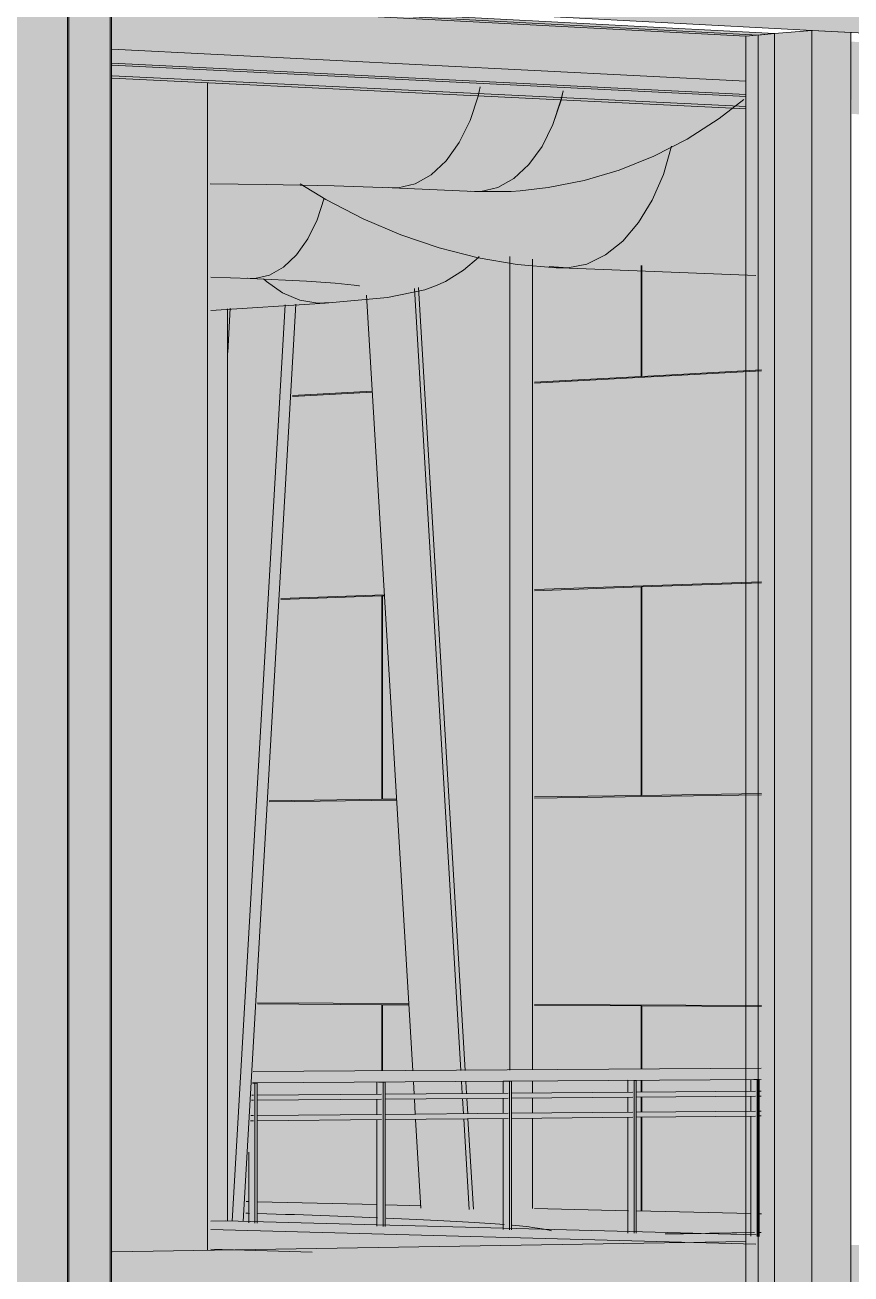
# Model space of a CAD drawing. Header units: inches. Extents: x 30764 to 30770, y -4780 to 4478.
# Drawn here: x 30767.2349 to 30767.3088, y 59.9715 to 60.0831 of the extents above; entities that cross this region are included whole.
import ezdxf

# ---------------------------------------------------------------- set-up
doc = ezdxf.new("R2010")
doc.units = ezdxf.units.IN
doc.header["$MEASUREMENT"] = 0
for name, color, linetype, lineweight in [('A-FLOR', 192, 'Continuous', 13), ('A-FLOR-HRAL', 11, 'Continuous', 9), ('A-FLOR-OTLN', 90, 'Continuous', 9), ('A-GLAZ-CURT', 52, 'Continuous', 9), ('A-GLAZ-CWMG', 51, 'Continuous', 9), ('A-WALL-PATT', 111, 'Continuous', 13), ('L-SITE-WALL', 31, 'Continuous', 13), ('M-HVAC-DUCT', 70, 'Continuous', 9), ('Q-CASE', 31, 'Continuous', 9), ('S-BEAM', 12, 'Continuous', 9), ('S-COLS', 52, 'Continuous', 9)]:
    doc.layers.add(name, color=color, linetype=linetype, lineweight=lineweight)

# ---------------------------------------------------------------- blocks, each defined once
blk = doc.blocks.new('FP_37-Entrance - Xcel')
at = {"layer": 'A-WALL-PATT', "lineweight": 9}
for p, q in [((-2803.56282, 60.06161), (-2803.56282, 60.05171)), ((-2803.56276, 60.05171), (-2803.56276, 60.06161)), ((-2803.53842, 60.06064), (-2803.53842, 60.0604)), ((-2803.53836, 60.0604), (-2803.53836, 60.06064)), ((-2803.51274, 60.05962), (-2803.51274, 60.05444)), ((-2803.51267, 60.05445), (-2803.51267, 60.05962)), ((-2803.53842, 60.05866), (-2803.53842, 60.05304)), ((-2803.53836, 60.05304), (-2803.53836, 60.05865)), ((-2803.51274, 60.05444), (-2803.51757, 60.05418)), ((-2803.51234, 60.05446), (-2803.51267, 60.05445)), ((-2803.5188, 60.05411), (-2803.52139, 60.05397)), ((-2803.5188, 60.05401), (-2803.52139, 60.05387)), ((-2803.51233, 60.05436), (-2803.51757, 60.05408)), ((-2803.55206, 60.0522), (-2803.57236, 60.05109)), ((-2803.55206, 60.05229), (-2803.56276, 60.05171)), ((-2803.53842, 60.05304), (-2803.54247, 60.05282)), ((-2803.53703, 60.05302), (-2803.54247, 60.05272)), ((-2803.53703, 60.05312), (-2803.53836, 60.05304)), ((-2803.56282, 60.05171), (-2803.57236, 60.05118)), ((-2803.58687, 60.05039), (-2803.59399, 60.05)), ((-2803.58687, 60.0503), (-2803.59399, 60.04991)), ((-2803.52575, 60.03428), (-2803.52575, 60.04615)), ((-2803.52568, 60.03428), (-2803.52568, 60.04615)), ((-2803.51122, 60.03478), (-2803.52568, 60.03428)), ((-2803.51274, 60.03463), (-2803.52568, 60.03418)), ((-2803.51274, 60.03463), (-2803.51274, 60.01502)), ((-2803.51121, 60.03468), (-2803.51267, 60.03463)), ((-2803.51267, 60.01502), (-2803.51267, 60.03463)), ((-2803.55206, 60.03336), (-2803.57236, 60.03265)), ((-2803.55206, 60.03326), (-2803.56276, 60.03289)), ((-2803.52575, 60.03428), (-2803.54247, 60.03369)), ((-2803.53842, 60.03373), (-2803.54247, 60.03359)), ((-2803.53842, 60.03373), (-2803.53842, 60.01463)), ((-2803.52568, 60.03418), (-2803.53836, 60.03374)), ((-2803.53836, 60.01463), (-2803.53836, 60.03374)), ((-2803.58579, 60.03218), (-2803.59504, 60.03186)), ((-2803.56282, 60.03289), (-2803.57236, 60.03255)), ((-2803.56282, 60.03289), (-2803.56282, 60.01426)), ((-2803.56276, 60.01426), (-2803.56276, 60.03289)), ((-2803.58602, 60.03208), (-2803.59504, 60.03177)), ((-2803.58602, 60.03208), (-2803.58602, 60.01391)), ((-2803.58578, 60.03209), (-2803.58596, 60.03208)), ((-2803.58596, 60.01391), (-2803.58596, 60.03208)), ((-2803.55206, 60.01432), (-2803.57236, 60.01402)), ((-2803.56282, 60.01426), (-2803.57236, 60.01412)), ((-2803.55206, 60.01442), (-2803.56276, 60.01426)), ((-2803.52575, 60.01472), (-2803.54247, 60.01447)), ((-2803.53842, 60.01463), (-2803.54247, 60.01457)), ((-2803.52568, 60.01482), (-2803.53836, 60.01463)), ((-2803.52575, 59.99536), (-2803.52575, 60.01472)), ((-2803.51274, 60.01502), (-2803.52568, 60.01482)), ((-2803.51009, 60.01495), (-2803.52568, 60.01472)), ((-2803.52568, 60.01472), (-2803.52568, 59.99536)), ((-2803.5101, 60.01505), (-2803.51267, 60.01502)), ((-2803.58469, 60.01384), (-2803.59609, 60.01367)), ((-2803.58602, 60.01391), (-2803.59608, 60.01376)), ((-2803.5847, 60.01393), (-2803.58596, 60.01391)), ((-2803.58602, 59.99555), (-2803.59713, 59.99561)), ((-2803.58361, 59.99564), (-2803.59712, 59.9957)), ((-2803.58602, 59.99555), (-2803.58602, 59.98964)), ((-2803.5836, 59.99554), (-2803.58596, 59.99555)), ((-2803.58596, 59.98964), (-2803.58596, 59.99555)), ((-2803.55206, 59.99549), (-2803.57236, 59.99558)), ((-2803.56282, 59.99544), (-2803.57236, 59.99549)), ((-2803.56282, 59.99544), (-2803.56282, 59.98978)), ((-2803.55206, 59.99539), (-2803.56276, 59.99544)), ((-2803.56276, 59.98979), (-2803.56276, 59.99544)), ((-2803.52575, 59.99536), (-2803.54247, 59.99544)), ((-2803.53842, 59.99532), (-2803.54247, 59.99534)), ((-2803.53842, 59.99532), (-2803.53842, 59.98995)), ((-2803.52568, 59.99526), (-2803.53836, 59.99532)), ((-2803.53836, 59.98995), (-2803.53836, 59.99532)), ((-2803.50898, 59.99528), (-2803.52568, 59.99536)), ((-2803.51274, 59.9952), (-2803.52568, 59.99526)), ((-2803.51274, 59.9952), (-2803.51274, 59.99011)), ((-2803.50897, 59.99518), (-2803.51267, 59.9952)), ((-2803.51267, 59.99011), (-2803.51267, 59.9952)), ((-2803.56282, 59.9888), (-2803.56282, 59.98772)), ((-2803.56276, 59.98772), (-2803.56276, 59.98879)), ((-2803.53842, 59.98897), (-2803.53842, 59.98792)), ((-2803.53836, 59.98792), (-2803.53836, 59.98897)), ((-2803.51274, 59.98915), (-2803.51274, 59.98812)), ((-2803.51267, 59.98812), (-2803.51267, 59.98915)), ((-2803.53842, 59.98748), (-2803.53842, 59.98616)), ((-2803.53836, 59.98616), (-2803.53836, 59.98748)), ((-2803.51274, 59.98769), (-2803.51274, 59.98639)), ((-2803.51267, 59.98639), (-2803.51267, 59.98769)), ((-2803.56282, 59.98728), (-2803.56282, 59.98594)), ((-2803.56276, 59.98594), (-2803.56276, 59.98728)), ((-2803.56282, 59.98549), (-2803.56282, 59.97711)), ((-2803.56276, 59.9771), (-2803.56276, 59.98549)), ((-2803.53842, 59.98572), (-2803.53842, 59.97652)), ((-2803.53836, 59.97651), (-2803.53836, 59.98572)), ((-2803.51274, 59.98596), (-2803.51274, 59.97589)), ((-2803.51267, 59.97589), (-2803.51267, 59.98596))]:
    blk.add_line(p, q, dxfattribs=at)

msp = doc.modelspace()

# ---------------------------------------------------------------- hatches: boundary and pattern name
at = {"layer": 'A-FLOR-HRAL', "lineweight": 5}
h = msp.add_hatch(color=256, dxfattribs=at)
h.paths.add_polyline_path([(30767.2553, 59.98855), (30767.30077, 59.98891), (30767.30077, 59.98936), (30767.25533, 59.98905), (30767.2553, 59.98855)], flags=0)
h.paths.add_polyline_path([(30767.31035, 59.98894), (30767.36286, 59.98933), (30767.36286, 59.98978), (30767.31035, 59.98943), (30767.31035, 59.98896)], flags=0)
h.paths.add_polyline_path([(30767.37231, 59.98938), (30767.37369, 59.98941), (30767.37385, 59.98951), (30767.37396, 59.98967), (30767.374, 59.98986), (30767.3723, 59.98985), (30767.37231, 59.98938)], flags=0)
h = msp.add_hatch(color=256, dxfattribs=at)
h.paths.add_polyline_path([(30767.25533, 59.98905), (30767.30077, 59.98936), (30767.30077, 59.98987), (30767.25536, 59.98957), (30767.25534, 59.9891)], flags=0)
h.paths.add_polyline_path([(30767.31035, 59.98943), (30767.36286, 59.98982), (30767.36286, 59.99026), (30767.32875, 59.99005), (30767.31035, 59.98988), (30767.31035, 59.98952)], flags=0)
h.paths.add_polyline_path([(30767.3723, 59.98985), (30767.374, 59.98986), (30767.37396, 59.99005), (30767.37385, 59.99022), (30767.37369, 59.99032), (30767.3736, 59.99034), (30767.37231, 59.99029), (30767.3723, 59.98991)], flags=0)
h = msp.add_hatch(color=256, dxfattribs=at)
h.paths.add_polyline_path([(30767.26697, 59.97572), (30767.26697, 59.98529), (30767.26685, 59.98529), (30767.26685, 59.97573)], flags=0)
h.paths.add_polyline_path([(30767.26683, 59.98574), (30767.26697, 59.98574), (30767.26697, 59.9871), (30767.26641, 59.98709), (30767.26641, 59.98574), (30767.26655, 59.98574)], flags=0)
h.paths.add_polyline_path([(30767.26683, 59.98755), (30767.26697, 59.98755), (30767.26697, 59.98862), (30767.26641, 59.98859), (30767.26641, 59.98755), (30767.26655, 59.98755)], flags=0)
for points in [[(30767.26715, 59.97572), (30767.26715, 59.98862), (30767.26697, 59.98862), (30767.26697, 59.97572)], [(30767.27845, 59.97542), (30767.27845, 59.9887), (30767.27827, 59.9887), (30767.27827, 59.97542)], [(30767.28959, 59.97512), (30767.28959, 59.98878), (30767.28942, 59.98878), (30767.28942, 59.97513)], [(30767.30058, 59.97483), (30767.30058, 59.98886), (30767.30041, 59.98886), (30767.30041, 59.97484)], [(30767.25569, 59.97602), (30767.25569, 59.98854), (30767.25551, 59.98854), (30767.25551, 59.97603)], [(30767.26685, 59.97573), (30767.26685, 59.98529), (30767.26641, 59.98528), (30767.26641, 59.97574)], [(30767.27815, 59.97543), (30767.27815, 59.98539), (30767.27771, 59.98539), (30767.27771, 59.97544)], [(30767.28929, 59.97513), (30767.28929, 59.98549), (30767.28885, 59.98549), (30767.28885, 59.97514), (30767.28913, 59.97514)], [(30767.29984, 59.97517), (30767.30028, 59.97518), (30767.30028, 59.98559), (30767.29984, 59.98559), (30767.29984, 59.9754)], [(30767.25539, 59.97603), (30767.25539, 59.98518), (30767.25511, 59.98518), (30767.25495, 59.98238), (30767.25495, 59.97604)]]:
    msp.add_hatch(color=256, dxfattribs=at).paths.add_polyline_path(points, flags=0)
h = msp.add_hatch(color=256, dxfattribs=at)
h.paths.add_polyline_path([(30767.27827, 59.97542), (30767.27827, 59.98539), (30767.27815, 59.98539), (30767.27815, 59.97543)], flags=0)
h.paths.add_polyline_path([(30767.27813, 59.98584), (30767.27827, 59.98584), (30767.27827, 59.98719), (30767.27771, 59.98718), (30767.27771, 59.98584), (30767.27785, 59.98584)], flags=0)
h.paths.add_polyline_path([(30767.27813, 59.98764), (30767.27827, 59.98764), (30767.27827, 59.9887), (30767.27771, 59.98871), (30767.27771, 59.98764), (30767.27785, 59.98764)], flags=0)
h = msp.add_hatch(color=256, dxfattribs=at)
h.paths.add_polyline_path([(30767.28942, 59.97513), (30767.28942, 59.98549), (30767.28929, 59.98549), (30767.28929, 59.97513)], flags=0)
h.paths.add_polyline_path([(30767.28928, 59.98594), (30767.28942, 59.98594), (30767.28942, 59.98728), (30767.28885, 59.98728), (30767.28885, 59.98594), (30767.28899, 59.98594)], flags=0)
h.paths.add_polyline_path([(30767.28928, 59.98772), (30767.28942, 59.98773), (30767.28942, 59.98878), (30767.28885, 59.98877), (30767.28885, 59.98773), (30767.28899, 59.98773)], flags=0)
h = msp.add_hatch(color=256, dxfattribs=at)
h.paths.add_polyline_path([(30767.30041, 59.97484), (30767.30041, 59.9856), (30767.30028, 59.98559), (30767.30028, 59.97518), (30767.29984, 59.97517), (30767.29984, 59.97485), (30767.30028, 59.97484)], flags=0)
h.paths.add_polyline_path([(30767.30018, 59.98604), (30767.30041, 59.98604), (30767.30041, 59.98737), (30767.29984, 59.98736), (30767.29984, 59.98604), (30767.30018, 59.98604)], flags=0)
h.paths.add_polyline_path([(30767.30018, 59.98781), (30767.30041, 59.98781), (30767.30041, 59.98886), (30767.29984, 59.98886), (30767.29984, 59.98781), (30767.30018, 59.98781)], flags=0)
h = msp.add_hatch(color=256, dxfattribs=at)
h.paths.add_polyline_path([(30767.25551, 59.97603), (30767.25551, 59.98518), (30767.25539, 59.98518), (30767.25539, 59.97603)], flags=0)
h.paths.add_polyline_path([(30767.25537, 59.98564), (30767.25551, 59.98565), (30767.25551, 59.987), (30767.25521, 59.987), (30767.25514, 59.98564)], flags=0)
h.paths.add_polyline_path([(30767.25524, 59.98746), (30767.25551, 59.98746), (30767.25551, 59.98854), (30767.2553, 59.98853), (30767.25526, 59.98771)], flags=0)
h = msp.add_hatch(color=256, dxfattribs=at)
h.paths.add_polyline_path([(30767.25521, 59.987), (30767.30077, 59.98737), (30767.30077, 59.98781), (30767.25524, 59.98746)], flags=0)
h.paths.add_polyline_path([(30767.31035, 59.98745), (30767.36286, 59.98788), (30767.36286, 59.9883), (30767.31035, 59.98789), (30767.31035, 59.98771)], flags=0)
h.paths.add_polyline_path([(30767.37231, 59.98795), (30767.3737, 59.98796), (30767.3737, 59.98839), (30767.37231, 59.98837)], flags=0)
h = msp.add_hatch(color=256, dxfattribs=at)
h.paths.add_polyline_path([(30767.25511, 59.98518), (30767.30077, 59.9856), (30767.30077, 59.98604), (30767.25514, 59.98563)], flags=0)
h.paths.add_polyline_path([(30767.31035, 59.98569), (30767.36286, 59.98617), (30767.36286, 59.9866), (30767.31035, 59.98613)], flags=0)
h.paths.add_polyline_path([(30767.37231, 59.98626), (30767.3737, 59.98627), (30767.3737, 59.9867), (30767.37231, 59.98668)], flags=0)
at = {"layer": 'A-FLOR-HRAL', "lineweight": 5, "transparency": 33554466}
for points in [[(30767.26685, 59.97573), (30767.26685, 59.98529), (30767.25569, 59.98518), (30767.25569, 59.97602), (30767.2659, 59.97575)], [(30767.26685, 59.97573), (30767.26685, 59.98529), (30767.26678, 59.98529), (30767.26678, 59.97573)], [(30767.27815, 59.97543), (30767.27815, 59.98539), (30767.26715, 59.98529), (30767.26715, 59.97572), (30767.27732, 59.97545)], [(30767.27815, 59.97543), (30767.27815, 59.98539), (30767.27808, 59.98539), (30767.27808, 59.97543)], [(30767.28929, 59.97513), (30767.28929, 59.98549), (30767.27845, 59.98539), (30767.27845, 59.97542), (30767.28875, 59.97515)], [(30767.28929, 59.97513), (30767.28929, 59.98549), (30767.28922, 59.98549), (30767.28922, 59.97513)], [(30767.29225, 59.97505), (30767.30018, 59.97518), (30767.30018, 59.9856), (30767.28959, 59.9855), (30767.28959, 59.97512), (30767.29085, 59.97509)], [(30767.30028, 59.97518), (30767.30028, 59.98559), (30767.30021, 59.98559), (30767.30021, 59.97518)], [(30767.25539, 59.97603), (30767.25539, 59.98518), (30767.25511, 59.98518), (30767.25458, 59.97605)], [(30767.25539, 59.97603), (30767.25539, 59.98518), (30767.25532, 59.98518), (30767.25532, 59.97603)]]:
    msp.add_hatch(color=256, dxfattribs=at).paths.add_polyline_path(points, flags=0)
h = msp.add_hatch(color=256, dxfattribs=at)
h.paths.add_polyline_path([(30767.30058, 59.97519), (30767.30077, 59.97519), (30767.30077, 59.9856), (30767.30058, 59.9856), (30767.30058, 59.9754)], flags=0)
h.paths.add_polyline_path([(30767.31035, 59.97534), (30767.31111, 59.97535), (30767.31111, 59.9857), (30767.31035, 59.98569), (30767.31035, 59.9754)], flags=0)
at = {"layer": 'A-GLAZ-CURT', "lineweight": 5, "transparency": 33554458}
msp.add_hatch(color=256, dxfattribs=at).paths.add_polyline_path([(30767.24269, 59.86228), (30767.30196, 59.86733), (30767.30196, 60.08235), (30767.24269, 60.08548), (30767.24269, 59.86713)], flags=0)
at = {"layer": 'A-GLAZ-CWMG', "lineweight": 5}
for points in [[(30767.30704, 60.08254), (30767.30704, 60.08713), (30767.24078, 60.09085), (30767.24078, 60.08606), (30767.30441, 60.08268)], [(30767.23205, 59.86128), (30767.23588, 59.86161), (30767.23588, 60.08828), (30767.23205, 60.08849), (30767.23205, 59.86422)], [(30767.23875, 59.86117), (30767.23875, 60.08857), (30767.23588, 60.08828), (30767.23588, 59.86161), (30767.23857, 59.86119)], [(30767.23875, 59.86117), (30767.24257, 59.86149), (30767.24257, 60.08836), (30767.23875, 60.08857), (30767.23875, 59.8675)], [(30767.36808, 60.07929), (30767.36808, 60.0837), (30767.30704, 60.08713), (30767.30704, 60.08254), (30767.36622, 60.07939)], [(30767.23887, 59.86118), (30767.24269, 59.8615), (30767.24269, 60.08596), (30767.23887, 60.08617), (30767.23887, 59.8675)], [(30767.30196, 59.86733), (30767.30196, 60.08235), (30767.29939, 60.08213), (30767.29939, 59.86768)], [(30767.30528, 59.86687), (30767.30528, 60.08263), (30767.30196, 60.08235), (30767.30196, 59.86733), (30767.3051, 59.86689)], [(30767.30528, 59.86687), (30767.30879, 59.86717), (30767.30879, 60.08245), (30767.30528, 60.08263), (30767.30528, 59.88115)]]:
    msp.add_hatch(color=256, dxfattribs=at).paths.add_polyline_path(points, flags=0)
at = {"layer": 'L-SITE-WALL', "lineweight": 5}
msp.add_hatch(color=256, dxfattribs=at).paths.add_polyline_path([(30767.25157, 59.9762), (30767.25306, 59.97622), (30767.25306, 60.05776), (30767.25157, 60.05767), (30767.25157, 59.97622)], flags=0)
at = {"layer": 'M-HVAC-DUCT', "lineweight": 5}
for points in [[(30767.26832, 60.06856), (30767.26832, 60.06856), (30767.26982, 60.06891), (30767.27126, 60.06973), (30767.2726, 60.07097), (30767.27377, 60.07261), (30767.27474, 60.07457), (30767.27545, 60.07677), (30767.27561, 60.07761), (30767.25151, 60.0788), (30767.25151, 60.06896), (30767.25646, 60.0689), (30767.26464, 60.0687), (30767.26558, 60.06867)], [(30767.27571, 60.06825), (30767.27721, 60.06859), (30767.27866, 60.0694), (30767.28, 60.07064), (30767.28118, 60.07227), (30767.28214, 60.07422), (30767.28287, 60.07641), (30767.28302, 60.07725), (30767.27561, 60.07761), (30767.27545, 60.07677), (30767.27474, 60.07457), (30767.27377, 60.07261), (30767.2726, 60.07097), (30767.27125, 60.06972), (30767.26982, 60.06891), (30767.26832, 60.06856), (30767.27125, 60.06844)], [(30767.27571, 60.06825), (30767.27971, 60.06834), (30767.28365, 60.06897), (30767.28697, 60.06981), (30767.29038, 60.07107), (30767.29447, 60.07314), (30767.29914, 60.07647), (30767.28302, 60.07725), (30767.28286, 60.07641), (30767.28214, 60.07422), (30767.28118, 60.07227), (30767.28, 60.07064), (30767.27866, 60.0694), (30767.27721, 60.06859), (30767.27692, 60.06853)], [(30767.28349, 60.06141), (30767.28519, 60.06175), (30767.28684, 60.06256), (30767.28839, 60.06381), (30767.2898, 60.06547), (30767.29103, 60.06747), (30767.29205, 60.06989), (30767.29273, 60.0723), (30767.29045, 60.07114), (30767.28692, 60.06986), (30767.28356, 60.06902), (30767.27977, 60.06841), (30767.27531, 60.06834), (30767.26366, 60.06881), (30767.26174, 60.06884), (30767.26591, 60.06632), (30767.27021, 60.06431), (30767.27459, 60.06281), (30767.27903, 60.06185), (30767.28266, 60.06149)], [(30767.2555, 60.06047), (30767.2568, 60.06077), (30767.25805, 60.06147), (30767.25921, 60.06256), (30767.26023, 60.06399), (30767.26107, 60.06571), (30767.26169, 60.06766), (30767.26112, 60.068), (30767.25968, 60.06893), (30767.25212, 60.06905), (30767.25155, 60.06905), (30767.25155, 60.06062), (30767.25429, 60.06052)], [(30767.26114, 60.05825), (30767.26508, 60.05856), (30767.26884, 60.05904), (30767.2702, 60.05932), (30767.27177, 60.05985), (30767.27397, 60.06106), (30767.2749, 60.06187), (30767.27548, 60.06243), (30767.27333, 60.06288), (30767.27088, 60.06358), (30767.26744, 60.06487), (30767.26564, 60.06563), (30767.26169, 60.06765), (30767.26107, 60.06571), (30767.26023, 60.06399), (30767.25921, 60.06256), (30767.25805, 60.06147), (30767.2568, 60.06076), (30767.2555, 60.06047), (30767.26107, 60.0602), (30767.26417, 60.05996), (30767.26565, 60.0598), (30767.2665, 60.05969), (30767.26741, 60.0595), (30767.26787, 60.05931), (30767.26785, 60.05912), (30767.26737, 60.05893), (30767.26644, 60.05875), (30767.26457, 60.05853), (30767.2633, 60.05841)]]:
    msp.add_hatch(color=256, dxfattribs=at).paths.add_polyline_path(points, flags=0)
h = msp.add_hatch(color=256, dxfattribs=at)
h.paths.add_polyline_path([(30767.3397, 60.05922), (30767.34143, 60.05955), (30767.34312, 60.06032), (30767.34471, 60.06152), (30767.34615, 60.06311), (30767.3474, 60.06505), (30767.34841, 60.06726), (30767.34916, 60.06969), (30767.34957, 60.07198), (30767.34731, 60.07312), (30767.34538, 60.07428), (30767.30979, 60.07603), (30767.30981, 60.06038), (30767.33378, 60.05945)], flags=0)
h.paths.add_polyline_path([(30767.30028, 60.06075), (30767.30027, 60.0765), (30767.29922, 60.07654), (30767.29454, 60.07322), (30767.29275, 60.0723), (30767.29202, 60.06977), (30767.29103, 60.06747), (30767.2898, 60.06547), (30767.28833, 60.06376), (30767.28684, 60.06256), (30767.28519, 60.06175), (30767.28349, 60.06141), (30767.2997, 60.06078)], flags=0)
h = msp.add_hatch(color=256, dxfattribs=at)
h.paths.add_polyline_path([(30767.28349, 60.06141), (30767.27903, 60.06185), (30767.28266, 60.06147)], flags=0)
h.paths.add_polyline_path([(30767.27903, 60.06185), (30767.27459, 60.06281), (30767.27021, 60.06431), (30767.26563, 60.06649), (30767.26165, 60.06887), (30767.2597, 60.0689), (30767.26143, 60.06778), (30767.26599, 60.06543), (30767.26863, 60.06438), (30767.27131, 60.06343), (30767.27368, 60.06275), (30767.27721, 60.06207)], flags=0)
at = {"layer": 'M-HVAC-DUCT'}
msp.add_hatch(color=256, dxfattribs=at).paths.add_polyline_path([(30767.2555, 60.06047), (30767.25681, 60.06077), (30767.25806, 60.06147), (30767.25922, 60.06256), (30767.26023, 60.06399), (30767.26107, 60.06571), (30767.26107, 60.06571), (30767.26023, 60.06399), (30767.25921, 60.06256), (30767.25804, 60.06147), (30767.25678, 60.06076), (30767.25546, 60.06047)], flags=0)
at = {"layer": 'M-HVAC-DUCT', "lineweight": 5}
h = msp.add_hatch(color=256, dxfattribs=at)
h.paths.add_polyline_path([(30767.25797, 60.05917), (30767.25797, 60.05917), (30767.25797, 60.05917)], flags=0)
h.paths.add_polyline_path([(30767.25156, 60.05764), (30767.26114, 60.05825), (30767.25952, 60.05851), (30767.25797, 60.05917), (30767.25653, 60.06019), (30767.25628, 60.06046), (30767.25156, 60.06065), (30767.25156, 60.05777)], flags=0)
h = msp.add_hatch(color=256, dxfattribs=at)
h.paths.add_polyline_path([(30767.26114, 60.05825), (30767.26508, 60.05857), (30767.26644, 60.05875), (30767.26737, 60.05893), (30767.26785, 60.05912), (30767.26785, 60.05932), (30767.26741, 60.0595), (30767.26599, 60.05975), (30767.26512, 60.05987), (30767.26154, 60.06018), (30767.25855, 60.06036), (30767.2572, 60.06042), (30767.25653, 60.06019), (30767.25797, 60.05917), (30767.25797, 60.05917), (30767.25952, 60.05851), (30767.26114, 60.05825)], flags=0)
h.paths.add_polyline_path([(30767.25653, 60.06019), (30767.2572, 60.06042), (30767.25628, 60.06046), (30767.25653, 60.06019)], flags=0)
at = {"layer": 'M-HVAC-DUCT'}
h = msp.add_hatch(color=256, dxfattribs=at)
h.paths.add_polyline_path([(30767.26114, 60.05825), (30767.26114, 60.05825), (30767.26033, 60.05838)], flags=0)
h.paths.add_polyline_path([(30767.25653, 60.06019), (30767.25653, 60.06019), (30767.25637, 60.06036)], flags=0)
at = {"layer": 'Q-CASE', "lineweight": 5}
h = msp.add_hatch(color=256, dxfattribs=at)
h.paths.add_polyline_path([(30767.29935, 59.93542), (30767.29808, 59.95216), (30767.29695, 59.95193), (30767.29703, 59.94942), (30767.29753, 59.93554), (30767.29934, 59.93542)], flags=0)
h.paths.add_polyline_path([(30767.29639, 59.93562), (30767.29586, 59.95192), (30767.29285, 59.95192), (30767.29284, 59.94745), (30767.29332, 59.93582), (30767.29625, 59.93562)], flags=0)
h.paths.add_polyline_path([(30767.2916, 59.93594), (30767.29165, 59.94875), (30767.2916, 59.94936), (30767.29054, 59.94924), (30767.29049, 59.94927), (30767.29022, 59.94915), (30767.28933, 59.94897), (30767.2885, 59.94892), (30767.28694, 59.94932), (30767.28694, 59.93625), (30767.2916, 59.93594)], flags=0)
h.paths.add_polyline_path([(30767.28327, 59.9365), (30767.28327, 59.95012), (30767.27892, 59.9501), (30767.27909, 59.93678), (30767.28269, 59.93654)], flags=0)
h.paths.add_polyline_path([(30767.27714, 59.93692), (30767.2777, 59.95015), (30767.27612, 59.95014), (30767.27593, 59.94993), (30767.2756, 59.94966), (30767.27531, 59.94949), (30767.27484, 59.94927), (30767.27441, 59.94913), (30767.27394, 59.94899), (30767.27355, 59.93716), (30767.27714, 59.93692)], flags=0)
h.paths.add_polyline_path([(30767.30029, 59.93717), (30767.30029, 59.96454), (30767.29947, 59.96452), (30767.29959, 59.96439), (30767.29977, 59.9639), (30767.29956, 59.9633), (30767.2994, 59.96284), (30767.29925, 59.96202), (30767.29909, 59.96072), (30767.29886, 59.95822), (30767.29881, 59.957), (30767.30028, 59.93735)], flags=0)
h.paths.add_polyline_path([(30767.27242, 59.93724), (30767.27279, 59.94918), (30767.27262, 59.94928), (30767.27251, 59.94934), (30767.2714, 59.94951), (30767.2704, 59.93737), (30767.2724, 59.93724)], flags=0)
h.paths.add_polyline_path([(30767.26926, 59.93745), (30767.2707, 59.95522), (30767.2704, 59.9592), (30767.27016, 59.96078), (30767.27019, 59.9608), (30767.26976, 59.96157), (30767.26962, 59.96189), (30767.26977, 59.96232), (30767.26998, 59.96252), (30767.27104, 59.9629), (30767.27189, 59.9631), (30767.27308, 59.96327), (30767.27461, 59.96339), (30767.27704, 59.96345), (30767.27712, 59.96377), (30767.27721, 59.96406), (30767.27776, 59.96463), (30767.26279, 59.96469), (30767.26279, 59.96579), (30767.26269, 59.96578), (30767.26269, 59.95316), (30767.26358, 59.95317), (30767.26361, 59.95315), (30767.26396, 59.95307), (30767.26426, 59.95285), (30767.26437, 59.95277), (30767.26437, 59.95267), (30767.26445, 59.95234), (30767.26438, 59.95198), (30767.26434, 59.95182), (30767.26443, 59.95155), (30767.26447, 59.95134), (30767.2645, 59.95107), (30767.26515, 59.93773), (30767.26922, 59.93745)], flags=0)
h.paths.add_polyline_path([(30767.2634, 59.95109), (30767.2634, 59.95115), (30767.26339, 59.95115)], flags=0)
h.paths.add_polyline_path([(30767.26405, 59.9378), (30767.26336, 59.9512), (30767.26329, 59.95135), (30767.26269, 59.95114), (30767.26273, 59.93893), (30767.26277, 59.93789), (30767.26391, 59.93781)], flags=0)
h.paths.add_polyline_path([(30767.2715, 59.95083), (30767.27266, 59.95106), (30767.27283, 59.95133), (30767.27297, 59.95152), (30767.2731, 59.95162), (30767.27321, 59.95169), (30767.27346, 59.95175), (30767.27381, 59.95169), (30767.27399, 59.95168), (30767.27396, 59.9517), (30767.27368, 59.9518), (30767.27477, 59.95188), (30767.27585, 59.95188), (30767.27597, 59.95217), (30767.27603, 59.95245), (30767.27612, 59.95303), (30767.27622, 59.95888), (30767.2761, 59.95991), (30767.27588, 59.96049), (30767.27569, 59.96083), (30767.27526, 59.96142), (30767.27495, 59.96173), (30767.27467, 59.96196), (30767.27417, 59.96222), (30767.27279, 59.96209), (30767.2711, 59.96175), (30767.27102, 59.96168), (30767.27112, 59.96146), (30767.27149, 59.95956), (30767.27165, 59.95761), (30767.27174, 59.95686), (30767.27181, 59.95606), (30767.27184, 59.95494), (30767.27151, 59.95089)], flags=0)
h.paths.add_polyline_path([(30767.29126, 59.95158), (30767.29148, 59.95163), (30767.2917, 59.95169), (30767.29148, 59.9517), (30767.2914, 59.95165), (30767.29132, 59.95161)], flags=0)
h.paths.add_polyline_path([(30767.27401, 59.95169), (30767.274, 59.95172), (30767.274, 59.9517)], flags=0)
h.paths.add_polyline_path([(30767.2917, 59.95171), (30767.29171, 59.95194), (30767.28694, 59.95196), (30767.28697, 59.9518), (30767.2915, 59.95174), (30767.29166, 59.95171)], flags=0)
h.paths.add_polyline_path([(30767.27665, 59.95278), (30767.27663, 59.95279), (30767.27665, 59.95278)], flags=0)
h.paths.add_polyline_path([(30767.29799, 59.95342), (30767.29772, 59.9575), (30767.29776, 59.95842), (30767.29831, 59.96294), (30767.29849, 59.96354), (30767.29858, 59.96381), (30767.298, 59.96413), (30767.29634, 59.96456), (30767.29496, 59.96452), (30767.29456, 59.96423), (30767.2943, 59.96396), (30767.2939, 59.96344), (30767.29355, 59.96263), (30767.29347, 59.96213), (30767.29346, 59.96195), (30767.29355, 59.96176), (30767.29363, 59.96139), (30767.29366, 59.96127), (30767.2936, 59.95972), (30767.29348, 59.9588), (30767.29347, 59.95845), (30767.29355, 59.95576), (30767.29371, 59.95505), (30767.29386, 59.95474), (30767.29418, 59.95424), (30767.29445, 59.95401), (30767.29497, 59.95378), (30767.29522, 59.95374), (30767.29608, 59.95363), (30767.29622, 59.95361), (30767.29626, 59.95358), (30767.2966, 59.9536), (30767.29699, 59.95358), (30767.29706, 59.95358), (30767.29795, 59.95342)], flags=0)
h.paths.add_polyline_path([(30767.28327, 59.96343), (30767.28327, 59.96461), (30767.28165, 59.96458), (30767.28112, 59.96447), (30767.27942, 59.96409), (30767.27835, 59.96367), (30767.27814, 59.96345), (30767.28294, 59.96343)], flags=0)
h.paths.add_polyline_path([(30767.26065, 59.97341), (30767.30029, 59.97409), (30767.30029, 59.97414), (30767.25157, 59.97546), (30767.25157, 59.97367), (30767.25431, 59.97359)], flags=0)
at = {"layer": 'S-BEAM', "lineweight": 5}
h = msp.add_hatch(color=256, dxfattribs=at)
h.paths.add_polyline_path([(30767.4152, 60.07231), (30767.4152, 60.07603), (30767.36973, 60.07842), (30767.36973, 60.07459), (30767.41128, 60.07251)], flags=0)
h.paths.add_polyline_path([(30767.36044, 60.07505), (30767.36044, 60.07891), (30767.30881, 60.08163), (30767.30881, 60.07764), (30767.355, 60.07533)], flags=0)
h.paths.add_polyline_path([(30767.29939, 60.07811), (30767.29939, 60.08213), (30767.24269, 60.08511), (30767.24272, 60.08095), (30767.29881, 60.07814)], flags=0)
h = msp.add_hatch(color=256, dxfattribs=at)
h.paths.add_polyline_path([(30767.4152, 60.07119), (30767.4152, 60.07231), (30767.36973, 60.07459), (30767.36974, 60.07343), (30767.41414, 60.07124)], flags=0)
h.paths.add_polyline_path([(30767.36044, 60.07389), (30767.36044, 60.07505), (30767.30881, 60.07764), (30767.30881, 60.07644), (30767.35939, 60.07394)], flags=0)
h.paths.add_polyline_path([(30767.29939, 60.0769), (30767.29939, 60.07811), (30767.24269, 60.08095), (30767.24272, 60.0797), (30767.29882, 60.07693)], flags=0)
h = msp.add_hatch(color=256, dxfattribs=at)
h.paths.add_polyline_path([(30767.40653, 60.07146), (30767.40653, 60.07165), (30767.36979, 60.07346), (30767.36979, 60.07327), (30767.40009, 60.07178)], flags=0)
h.paths.add_polyline_path([(30767.3605, 60.07372), (30767.3605, 60.07392), (30767.30885, 60.07647), (30767.30885, 60.07627), (30767.35506, 60.07399)], flags=0)
h.paths.add_polyline_path([(30767.29942, 60.07673), (30767.29942, 60.07693), (30767.2427, 60.07973), (30767.24273, 60.07952), (30767.29885, 60.07676)], flags=0)
h = msp.add_hatch(color=256, dxfattribs=at)
h.paths.add_polyline_path([(30767.40732, 60.07058), (30767.40653, 60.07146), (30767.36979, 60.07327), (30767.36979, 60.0724), (30767.40008, 60.07093)], flags=0)
h.paths.add_polyline_path([(30767.36049, 60.07285), (30767.3605, 60.07372), (30767.30885, 60.07627), (30767.30885, 60.07537), (30767.35505, 60.07312)], flags=0)
h.paths.add_polyline_path([(30767.29942, 60.07582), (30767.29942, 60.07673), (30767.2427, 60.07952), (30767.24273, 60.07858), (30767.29884, 60.07585)], flags=0)
h = msp.add_hatch(color=256, dxfattribs=at)
h.paths.add_polyline_path([(30767.40722, 60.07039), (30767.40732, 60.07058), (30767.36979, 60.0724), (30767.36979, 60.07221), (30767.40008, 60.07074)], flags=0)
h.paths.add_polyline_path([(30767.36049, 60.07266), (30767.36049, 60.07285), (30767.30885, 60.07537), (30767.30885, 60.07517), (30767.35505, 60.07292)], flags=0)
h.paths.add_polyline_path([(30767.29942, 60.07562), (30767.29942, 60.07582), (30767.2427, 60.07858), (30767.24273, 60.07837), (30767.29884, 60.07565)], flags=0)
h = msp.add_hatch(color=256, dxfattribs=at)
h.paths.add_polyline_path([(30767.24269, 59.97251), (30767.29939, 59.97347), (30767.29939, 59.97391), (30767.24269, 59.97296), (30767.24269, 59.97273)], flags=0)
h.paths.add_polyline_path([(30767.30881, 59.97363), (30767.36044, 59.97451), (30767.36044, 59.97493), (30767.30881, 59.97406), (30767.30881, 59.97383)], flags=0)
h.paths.add_polyline_path([(30767.36973, 59.97467), (30767.4152, 59.97544), (30767.4152, 59.97585), (30767.36973, 59.97508), (30767.36973, 59.97484)], flags=0)
h = msp.add_hatch(color=256, dxfattribs=at)
h.paths.add_polyline_path([(30767.24269, 59.96691), (30767.29939, 59.96807), (30767.29939, 59.97347), (30767.24269, 59.97251), (30767.24269, 59.96729)], flags=0)
h.paths.add_polyline_path([(30767.30881, 59.96826), (30767.36044, 59.96932), (30767.36044, 59.97451), (30767.30881, 59.97363), (30767.30881, 59.97071)], flags=0)
h.paths.add_polyline_path([(30767.36973, 59.96951), (30767.4152, 59.97044), (30767.4152, 59.97544), (30767.36973, 59.97467)], flags=0)
at = {"layer": 'S-COLS', "lineweight": 5}
h = msp.add_hatch(color=256, dxfattribs=at)
h.paths.add_polyline_path([(30767.2427, 59.86281), (30767.25083, 59.8635), (30767.25083, 59.96598), (30767.2427, 59.96578), (30767.2427, 59.86705)], flags=0)
h.paths.add_polyline_path([(30767.2427, 59.97346), (30767.25083, 59.97359), (30767.25083, 60.07798), (30767.2427, 60.07838), (30767.2427, 59.97417)], flags=0)
h.paths.add_polyline_path([(30767.25083, 60.09035), (30767.25083, 60.19371), (30767.2427, 60.19469), (30767.24273, 60.0908), (30767.24851, 60.09048)], flags=0)
h = msp.add_hatch(color=256, dxfattribs=at)
h.paths.add_polyline_path([(30767.25083, 59.8635), (30767.25124, 59.86353), (30767.25122, 59.96598), (30767.25083, 59.96598), (30767.25083, 59.86704)], flags=0)
h.paths.add_polyline_path([(30767.25083, 59.97359), (30767.25124, 59.97363), (30767.25124, 60.07796), (30767.25083, 60.07798), (30767.25083, 59.97361)], flags=0)
h.paths.add_polyline_path([(30767.25124, 60.09033), (30767.25124, 60.19355), (30767.25117, 60.19364), (30767.25083, 60.19371), (30767.25083, 60.09035), (30767.25119, 60.09033)], flags=0)
h = msp.add_hatch(color=256, dxfattribs=at)
h.paths.add_polyline_path([(30767.27453, 59.9858), (30767.27774, 59.98583), (30767.27774, 59.98718), (30767.27445, 59.98715), (30767.27451, 59.98614)], flags=0)
h.paths.add_polyline_path([(30767.27442, 59.98761), (30767.27774, 59.98763), (30767.27774, 59.9887), (30767.27436, 59.98866), (30767.27442, 59.9877)], flags=0)
h.paths.add_polyline_path([(30767.2743, 59.98968), (30767.27829, 59.98972), (30767.27829, 60.01103), (30767.27814, 60.01103), (30767.27829, 60.01127), (30767.27829, 60.06244), (30767.27736, 60.06256), (30767.27582, 60.06286), (30767.27478, 60.06188), (30767.27425, 60.06146), (30767.27209, 60.06026), (30767.27027, 60.05967), (30767.27014, 60.05963), (30767.2743, 59.98968)], flags=0)
h = msp.add_hatch(color=256, dxfattribs=at)
h.paths.add_polyline_path([(30767.27848, 59.98584), (30767.28031, 59.98586), (30767.28031, 59.9872), (30767.27848, 59.98718), (30767.27848, 59.98614)], flags=0)
h.paths.add_polyline_path([(30767.27848, 59.98764), (30767.28031, 59.98765), (30767.28028, 59.98872), (30767.27848, 59.98869), (30767.27848, 59.9877)], flags=0)
h.paths.add_polyline_path([(30767.27829, 59.98971), (30767.28031, 59.98975), (30767.28031, 60.0622), (30767.27829, 60.06244), (30767.27829, 59.98972)], flags=0)
h = msp.add_hatch(color=256, dxfattribs=at)
h.paths.add_polyline_path([(30767.26984, 59.98576), (30767.27415, 59.9858), (30767.27407, 59.98715), (30767.26976, 59.98711), (30767.26982, 59.98614)], flags=0)
h.paths.add_polyline_path([(30767.26973, 59.98757), (30767.27404, 59.9876), (30767.27398, 59.98868), (30767.26967, 59.98862), (30767.26973, 59.9877)], flags=0)
h.paths.add_polyline_path([(30767.26961, 59.98966), (30767.27392, 59.98968), (30767.26976, 60.05957), (30767.26913, 60.05944), (30767.26548, 60.05893), (30767.26961, 59.98966)], flags=0)
h = msp.add_hatch(color=256, dxfattribs=at)
h.paths.add_polyline_path([(30767.27415, 59.9858), (30767.27453, 59.9858), (30767.27445, 59.98715), (30767.27407, 59.98715), (30767.27413, 59.98614)], flags=0)
h.paths.add_polyline_path([(30767.27404, 59.9876), (30767.27442, 59.98761), (30767.27435, 59.98868), (30767.27398, 59.98866), (30767.27404, 59.9877)], flags=0)
h.paths.add_polyline_path([(30767.2743, 59.98968), (30767.27014, 60.05964), (30767.26977, 60.05953), (30767.27392, 59.98968), (30767.274, 59.98968)], flags=0)
for points in [[(30767.25348, 59.9762), (30767.25822, 60.05811), (30767.2533, 60.0578), (30767.25307, 60.05384), (30767.25307, 59.97621)], [(30767.25307, 60.05384), (30767.2533, 60.0578), (30767.25307, 60.05778), (30767.25307, 60.05412)], [(30767.25444, 59.97617), (30767.25917, 60.05817), (30767.25822, 60.05811), (30767.25348, 59.9762), (30767.25433, 59.97618)], [(30767.27466, 59.97725), (30767.27418, 59.98534), (30767.26987, 59.98528), (30767.27034, 59.97736)], [(30767.27466, 59.97725), (30767.27504, 59.97726), (30767.27455, 59.98535), (30767.27418, 59.98534), (30767.27425, 59.98419)], [(30767.27503, 59.97734), (30767.27774, 59.97738), (30767.27774, 59.98538), (30767.27456, 59.98535), (30767.27468, 59.98323)], [(30767.28031, 59.97733), (30767.28031, 59.9854), (30767.27848, 59.98538), (30767.27848, 59.97738)]]:
    msp.add_hatch(color=256, dxfattribs=at).paths.add_polyline_path(points, flags=0)

# ---------------------------------------------------------------- linework, layer by layer
at = {"layer": 'A-FLOR'}
for p, q in [((30767.25497, 59.97795), (30767.25472, 59.97796)), ((30767.26644, 59.97768), (30767.25571, 59.97794)), ((30767.27033, 59.97758), (30767.26718, 59.97766)), ((30767.28889, 59.97713), (30767.2805, 59.97734)), ((30767.29987, 59.97687), (30767.28963, 59.97712)), ((30767.3008, 59.97685), (30767.30061, 59.97685))]:
    msp.add_line(p, q, dxfattribs=at)
at = {"layer": 'A-FLOR-HRAL'}
for p, q in [((30767.25536, 59.98957), (30767.30077, 59.98987)), ((30767.30077, 59.98887), (30767.2553, 59.98855)), ((30767.26641, 59.98755), (30767.26641, 59.98863)), ((30767.26697, 59.98862), (30767.26654, 59.98863)), ((30767.26715, 59.98862), (30767.26697, 59.98862)), ((30767.26697, 59.97572), (30767.26697, 59.98862)), ((30767.26715, 59.98862), (30767.26715, 59.97572)), ((30767.27827, 59.9887), (30767.27771, 59.98871)), ((30767.27771, 59.98763), (30767.27771, 59.98871)), ((30767.27845, 59.9887), (30767.27827, 59.9887)), ((30767.27827, 59.97542), (30767.27827, 59.9887)), ((30767.27845, 59.9887), (30767.27845, 59.97542)), ((30767.28942, 59.98878), (30767.28885, 59.98879)), ((30767.28885, 59.98772), (30767.28885, 59.98879)), ((30767.28959, 59.98878), (30767.28942, 59.98878)), ((30767.28942, 59.97513), (30767.28942, 59.98878)), ((30767.28959, 59.98878), (30767.28959, 59.97512)), ((30767.29984, 59.98781), (30767.29984, 59.98886)), ((30767.30041, 59.98886), (30767.30012, 59.98886)), ((30767.30058, 59.98886), (30767.30041, 59.98886)), ((30767.30041, 59.97484), (30767.30041, 59.98886)), ((30767.30058, 59.98886), (30767.30058, 59.97483)), ((30767.25524, 59.98746), (30767.25537, 59.98746)), ((30767.25551, 59.98854), (30767.2553, 59.98854)), ((30767.25569, 59.98854), (30767.25551, 59.98854)), ((30767.25551, 59.97603), (30767.25551, 59.98854)), ((30767.25569, 59.98854), (30767.25569, 59.97602)), ((30767.25569, 59.98746), (30767.26683, 59.98755)), ((30767.26715, 59.98755), (30767.27813, 59.98764)), ((30767.27845, 59.98764), (30767.28928, 59.98772)), ((30767.28959, 59.98773), (30767.30026, 59.98781)), ((30767.30058, 59.98781), (30767.30077, 59.98781)), ((30767.25521, 59.987), (30767.25537, 59.987)), ((30767.25569, 59.98701), (30767.26683, 59.9871)), ((30767.26641, 59.98573), (30767.26641, 59.98709)), ((30767.26715, 59.9871), (30767.27813, 59.98719)), ((30767.27771, 59.98584), (30767.27771, 59.98718)), ((30767.27845, 59.98719), (30767.28928, 59.98728)), ((30767.28885, 59.98594), (30767.28885, 59.98728)), ((30767.28959, 59.98728), (30767.30026, 59.98737)), ((30767.29984, 59.98603), (30767.29984, 59.98736)), ((30767.30058, 59.98737), (30767.30077, 59.98737)), ((30767.25514, 59.98563), (30767.25537, 59.98564)), ((30767.25569, 59.98564), (30767.26683, 59.98574)), ((30767.25569, 59.98518), (30767.26683, 59.98529)), ((30767.26641, 59.97574), (30767.26641, 59.98528)), ((30767.26715, 59.98574), (30767.27813, 59.98584)), ((30767.26715, 59.98529), (30767.27813, 59.98539)), ((30767.27771, 59.97544), (30767.27771, 59.98539)), ((30767.27845, 59.98584), (30767.28928, 59.98594)), ((30767.27845, 59.98539), (30767.28928, 59.98549)), ((30767.28885, 59.97514), (30767.28885, 59.98549)), ((30767.28959, 59.98594), (30767.30026, 59.98604)), ((30767.28959, 59.9855), (30767.30026, 59.98559)), ((30767.29984, 59.97517), (30767.29984, 59.98559)), ((30767.30058, 59.98604), (30767.30077, 59.98604)), ((30767.30058, 59.9856), (30767.30077, 59.9856)), ((30767.25511, 59.98518), (30767.25537, 59.98518)), ((30767.25495, 59.97604), (30767.25495, 59.98238)), ((30767.30012, 59.97518), (30767.29218, 59.97506)), ((30767.29225, 59.97505), (30767.30018, 59.97518)), ((30767.29984, 59.97485), (30767.29984, 59.97517)), ((30767.30058, 59.97519), (30767.30077, 59.97519)), ((30767.30077, 59.97519), (30767.30058, 59.97519))]:
    msp.add_line(p, q, dxfattribs=at)
at = {"layer": 'A-FLOR-OTLN'}
for points in [[(30767.2547, 59.9769, 0), (30767.25486, 59.9769, 0), (30767.25501, 59.97689, 0)], [(30767.25573, 59.97687, 0), (30767.25658, 59.97685, 0), (30767.25741, 59.97682, 0), (30767.25823, 59.9768, 0), (30767.25904, 59.97678, 0), (30767.25984, 59.97675, 0), (30767.26063, 59.97672, 0), (30767.2614, 59.9767, 0), (30767.26216, 59.97667, 0), (30767.26291, 59.97665, 0), (30767.26365, 59.97662, 0), (30767.26437, 59.97659, 0), (30767.26509, 59.97657, 0), (30767.26578, 59.97654, 0), (30767.26647, 59.97651, 0)], [(30767.26723, 59.97648, 0), (30767.26793, 59.97645, 0), (30767.26861, 59.97642, 0), (30767.26928, 59.97639, 0), (30767.26993, 59.97636, 0), (30767.27057, 59.97633, 0), (30767.27119, 59.9763, 0), (30767.2718, 59.97627, 0), (30767.27239, 59.97624, 0), (30767.27296, 59.97621, 0), (30767.27352, 59.97618, 0), (30767.27406, 59.97615, 0), (30767.27459, 59.97612, 0), (30767.2751, 59.97609, 0), (30767.27559, 59.97605, 0), (30767.27607, 59.97602, 0), (30767.27653, 59.97599, 0), (30767.27697, 59.97596, 0), (30767.27739, 59.97592, 0), (30767.2778, 59.97589, 0)], [(30767.27849, 59.97583, 0), (30767.27883, 59.9758, 0), (30767.27915, 59.97577, 0), (30767.27946, 59.97574, 0), (30767.27975, 59.97571, 0), (30767.28003, 59.97568, 0), (30767.28029, 59.97564, 0), (30767.28054, 59.97561, 0), (30767.28077, 59.97558, 0), (30767.28098, 59.97555, 0), (30767.28118, 59.97552, 0), (30767.28136, 59.97548, 0), (30767.28152, 59.97545, 0), (30767.28167, 59.97542, 0), (30767.2818, 59.97539, 0), (30767.28192, 59.97535, 0), (30767.28201, 59.97532, 0)]]:
    msp.add_polyline3d(points, dxfattribs=at)
at = {"layer": 'A-GLAZ-CURT'}
for p, q in [((30767.30196, 60.08235), (30767.24272, 60.08548)), ((30767.24272, 60.08527), (30767.30049, 60.08222)), ((30767.30196, 60.08235), (30767.30049, 60.08222)), ((30767.30196, 59.86733), (30767.30196, 60.08235)), ((30767.30049, 60.08222), (30767.30049, 59.86753))]:
    msp.add_line(p, q, dxfattribs=at)
at = {"layer": 'A-GLAZ-CWMG'}
for p, q in [((30767.23875, 60.08857), (30767.23875, 59.86117)), ((30767.24257, 60.08836), (30767.24257, 59.86149)), ((30767.23887, 60.08617), (30767.23887, 59.86118)), ((30767.30704, 60.08254), (30767.24078, 60.08606)), ((30767.24269, 60.08596), (30767.24269, 59.8615)), ((30767.29939, 60.08213), (30767.24272, 60.08511)), ((30767.29939, 60.08213), (30767.30196, 60.08235)), ((30767.30196, 60.08235), (30767.30528, 60.08263)), ((30767.30528, 60.08263), (30767.30879, 60.08245)), ((30767.30528, 60.08263), (30767.30528, 59.86687)), ((30767.36808, 60.07929), (30767.30704, 60.08254)), ((30767.30879, 60.08245), (30767.30879, 59.86717)), ((30767.29939, 59.86768), (30767.29939, 60.08213))]:
    msp.add_line(p, q, dxfattribs=at)
at = {"layer": 'L-SITE-WALL'}
msp.add_line((30767.25306, 60.05776), (30767.25306, 59.97622), dxfattribs=at)
at = {"layer": 'M-HVAC-DUCT'}
for p, q in [((30767.27545, 60.07677), (30767.27474, 60.07457)), ((30767.27564, 60.0776), (30767.27545, 60.07677)), ((30767.28305, 60.07723), (30767.28287, 60.07641)), ((30767.28287, 60.07641), (30767.28214, 60.07422)), ((30767.27474, 60.07457), (30767.27377, 60.07261)), ((30767.28214, 60.07422), (30767.28118, 60.07227)), ((30767.27377, 60.07261), (30767.2726, 60.07097)), ((30767.28118, 60.07227), (30767.28, 60.07064)), ((30767.28, 60.07064), (30767.27866, 60.0694)), ((30767.27866, 60.0694), (30767.27721, 60.06859)), ((30767.26747, 60.06858), (30767.26832, 60.06856)), ((30767.26832, 60.06856), (30767.26747, 60.06858)), ((30767.27514, 60.06823), (30767.26776, 60.06855)), ((30767.26982, 60.06891), (30767.26832, 60.06856)), ((30767.27571, 60.06825), (30767.27481, 60.06827)), ((30767.27481, 60.06827), (30767.27571, 60.06825)), ((30767.27721, 60.06859), (30767.27571, 60.06825)), ((30767.26169, 60.06765), (30767.26107, 60.06571)), ((30767.2818, 60.06153), (30767.28349, 60.06141)), ((30767.28349, 60.06141), (30767.2818, 60.06153)), ((30767.30028, 60.06072), (30767.28284, 60.0614)), ((30767.25507, 60.06046), (30767.25155, 60.06059)), ((30767.25483, 60.06048), (30767.2555, 60.06047)), ((30767.2555, 60.06047), (30767.25486, 60.06048)), ((30767.25653, 60.06019), (30767.25627, 60.06043)), ((30767.25797, 60.05917), (30767.25653, 60.06019)), ((30767.25952, 60.05851), (30767.25797, 60.05917)), ((30767.26179, 60.05826), (30767.25156, 60.05761)), ((30767.26114, 60.05825), (30767.25952, 60.05851)), ((30767.26232, 60.05831), (30767.26114, 60.05825)), ((30767.26114, 60.05825), (30767.26232, 60.05831))]:
    msp.add_line(p, q, dxfattribs=at)
for points in [[(30767.26832, 60.06856, 0), (30767.26982, 60.06891, 0), (30767.27126, 60.06973, 0), (30767.2726, 60.07097, 0), (30767.27377, 60.07261, 0), (30767.27474, 60.07457, 0), (30767.27545, 60.07677, 0), (30767.27564, 60.0776, 0)], [(30767.27571, 60.06825, 0), (30767.27721, 60.06859, 0), (30767.27866, 60.0694, 0), (30767.28, 60.07064, 0), (30767.28118, 60.07227, 0), (30767.28214, 60.07422, 0), (30767.28286, 60.07641, 0), (30767.28305, 60.07723, 0)], [(30767.29921, 60.07646, 0), (30767.29701, 60.07475, 0), (30767.29414, 60.07292, 0), (30767.29116, 60.07139, 0), (30767.28808, 60.07015, 0), (30767.28493, 60.06921, 0), (30767.28172, 60.06858, 0), (30767.27921, 60.0683, 0)], [(30767.28349, 60.06141, 0), (30767.28519, 60.06175, 0), (30767.28684, 60.06256, 0), (30767.28839, 60.06381, 0), (30767.2898, 60.06547, 0), (30767.29103, 60.06747, 0), (30767.29202, 60.06977, 0), (30767.29275, 60.0723, 0)], [(30767.29275, 60.0723, 0), (30767.29202, 60.06977, 0), (30767.29103, 60.06747, 0), (30767.2898, 60.06547, 0), (30767.28839, 60.06381, 0), (30767.28684, 60.06256, 0), (30767.28519, 60.06175, 0), (30767.28349, 60.06141, 0)], [(30767.2726, 60.07097, 0), (30767.27126, 60.06973, 0), (30767.26982, 60.06891, 0)], [(30767.26776, 60.06855, 0), (30767.26258, 60.06874, 0), (30767.2565, 60.06887, 0), (30767.25151, 60.06893, 0)], [(30767.25956, 60.06892, 0), (30767.26184, 60.06751, 0), (30767.26517, 60.06579, 0), (30767.26856, 60.06435, 0), (30767.27199, 60.06319, 0), (30767.27546, 60.06231, 0), (30767.27895, 60.06172, 0), (30767.28244, 60.06141, 0), (30767.28284, 60.0614, 0)], [(30767.27514, 60.06823, 0), (30767.27842, 60.06825, 0), (30767.27921, 60.0683, 0)], [(30767.2555, 60.06047, 0), (30767.2568, 60.06076, 0), (30767.25805, 60.06147, 0), (30767.25921, 60.06256, 0), (30767.26023, 60.06399, 0), (30767.26107, 60.06571, 0), (30767.26169, 60.06765, 0)], [(30767.26179, 60.05826, 0), (30767.26735, 60.05876, 0), (30767.27068, 60.05945, 0), (30767.27166, 60.0598, 0), (30767.27254, 60.0602, 0), (30767.27415, 60.06119, 0), (30767.27549, 60.06235, 0), (30767.27555, 60.06242, 0)], [(30767.26486, 60.0598, 0), (30767.2648, 60.0598, 0), (30767.26438, 60.05986, 0), (30767.26269, 60.06003, 0), (30767.2601, 60.06022, 0), (30767.25507, 60.06046, 0)], [(30767.25627, 60.06043, 0), (30767.25653, 60.06019, 0), (30767.25797, 60.05917, 0), (30767.25952, 60.05851, 0), (30767.26114, 60.05825, 0)]]:
    msp.add_polyline3d(points, dxfattribs=at)
at = {"layer": 'Q-CASE'}
for p, q in [((30767.25287, 59.97622), (30767.25157, 59.9762)), ((30767.25157, 59.97546), (30767.30029, 59.97414)), ((30767.30032, 59.97498), (30767.25287, 59.97622)), ((30767.26063, 59.97343), (30767.25155, 59.97369))]:
    msp.add_line(p, q, dxfattribs=at)
at = {"layer": 'S-BEAM'}
for p, q in [((30767.24272, 60.08095), (30767.29939, 60.07811)), ((30767.24272, 60.0797), (30767.29939, 60.0769)), ((30767.24273, 60.07952), (30767.29942, 60.07673)), ((30767.24273, 60.07858), (30767.29942, 60.07582)), ((30767.24273, 60.07837), (30767.29942, 60.07562)), ((30767.24273, 59.97346), (30767.29942, 59.97439))]:
    msp.add_line(p, q, dxfattribs=at)
at = {"layer": 'S-COLS'}
for p, q in [((30767.25125, 60.07796), (30767.25125, 59.97361)), ((30767.27829, 60.06244), (30767.27829, 59.9897)), ((30767.28031, 59.98972), (30767.28031, 60.0622)), ((30767.26961, 59.98965), (30767.26548, 60.05897)), ((30767.27392, 59.98967), (30767.26976, 60.05957)), ((30767.27014, 60.05964), (30767.2743, 59.98967)), ((30767.25307, 60.05384), (30767.2533, 60.0578)), ((30767.25822, 60.05811), (30767.25348, 59.9762)), ((30767.25444, 59.97617), (30767.25917, 60.05817)), ((30767.26973, 59.98756), (30767.26967, 59.98864)), ((30767.27404, 59.9876), (30767.27398, 59.98868)), ((30767.27436, 59.98869), (30767.27442, 59.9876)), ((30767.28031, 59.98765), (30767.28031, 59.98872)), ((30767.26984, 59.98576), (30767.26976, 59.98711)), ((30767.27415, 59.98579), (30767.27407, 59.98715)), ((30767.27445, 59.98715), (30767.27453, 59.9858)), ((30767.28031, 59.98585), (30767.28031, 59.9872)), ((30767.27034, 59.97736), (30767.26987, 59.9853)), ((30767.27466, 59.97725), (30767.27418, 59.98534)), ((30767.27455, 59.98535), (30767.27504, 59.97726)), ((30767.28031, 59.97733), (30767.28031, 59.9854))]:
    msp.add_line(p, q, dxfattribs=at)

# ---------------------------------------------------------------- block references
at = {"layer": 'L-SITE-WALL', "lineweight": 9}
msp.add_blockref('FP_37-Entrance - Xcel', (33570.85286, 0), dxfattribs=at)

doc.saveas('drawing.dxf')
